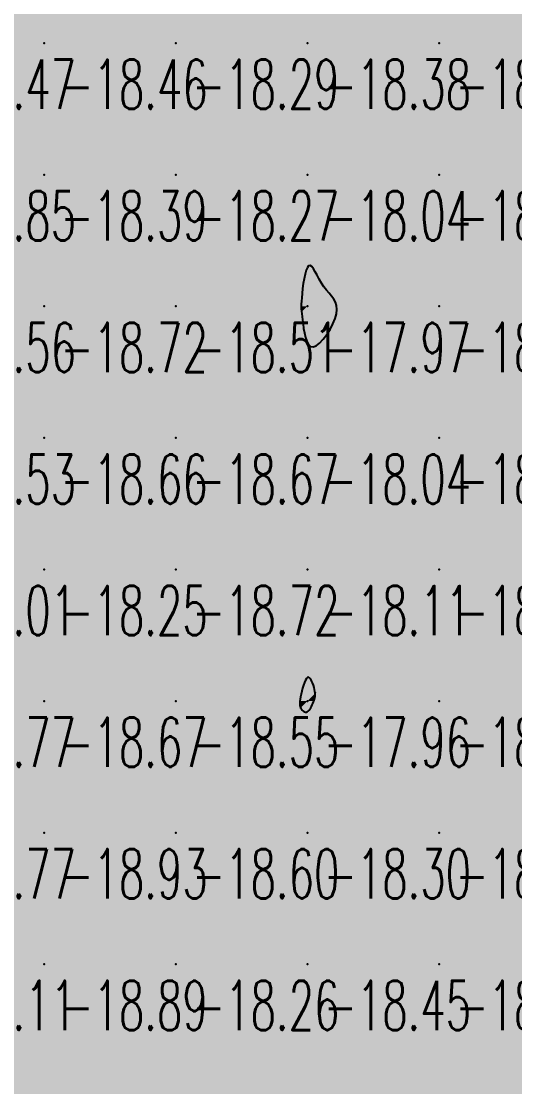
# Model space of a CAD drawing. Header units: millimetres. Extents: x 88261 to 90953, y 390274 to 392322.
# Drawn here: x 89368.5 to 89406, y 391067.9 to 391148.9 of the extents above; entities that cross this region are included whole.
import ezdxf
from ezdxf.enums import TextEntityAlignment as Align

# ---------------------------------------------------------------- set-up
doc = ezdxf.new("R2010")
doc.units = ezdxf.units.MM
doc.header["$LTSCALE"] = 25
for name, color, linetype in [('CN_03_00', 7, 'Continuous'), ('COTEAlt', 7, 'Continuous'), ('TN_COLORIAGE', 7, 'Continuous')]:
    doc.layers.add(name, color=color, linetype=linetype)
doc.styles.add('Simplex 1.0', font='Simplex.shx', dxfattribs={"width": 0.99, "height": 2.5})
doc.styles.get("Standard").update_dxf_attribs({"font": 'times.ttf'})

# ---------------------------------------------------------------- blocks, each defined once
blk = doc.blocks.new('COTE')
at = {"color": 0}
blk.add_point((0, 0), dxfattribs=at)
at = {"layer": 'COTEAlt'}
blk.add_attdef('ALT', text='', height=3.75, dxfattribs=at).set_placement((1.25, -1.25), align=Align.TOP_LEFT)

msp = doc.modelspace()

# ---------------------------------------------------------------- linework, layer by layer
at = {"layer": 'CN_03_00', "elevation": -18, "flags": 128}
for points in [[(89392.498, 391127.004), (89392.466, 391127.291), (89392.379, 391127.546), (89392.249, 391127.78), (89392.086, 391128.004), (89391.901, 391128.228), (89391.706, 391128.463), (89391.512, 391128.72), (89391.328, 391129.004), (89391.156, 391129.302), (89390.995, 391129.594), (89390.845, 391129.863), (89390.706, 391130.088), (89390.577, 391130.252), (89390.457, 391130.336), (89390.348, 391130.321), (89390.248, 391130.195), (89390.157, 391129.973), (89390.076, 391129.679), (89390.005, 391129.333), (89389.943, 391128.96), (89389.892, 391128.58), (89389.85, 391128.217), (89389.819, 391127.893), (89389.798, 391127.624), (89389.787, 391127.402), (89389.785, 391127.211), (89389.791, 391127.037), (89389.804, 391126.864), (89389.824, 391126.679), (89389.85, 391126.465), (89389.882, 391126.209), (89389.919, 391125.902), (89389.964, 391125.562), (89390.024, 391125.211), (89390.102, 391124.876), (89390.202, 391124.578), (89390.33, 391124.344), (89390.49, 391124.196), (89390.686, 391124.158), (89390.92, 391124.248), (89391.18, 391124.448), (89391.451, 391124.737), (89391.72, 391125.09), (89391.97, 391125.483), (89392.187, 391125.895), (89392.356, 391126.3), (89392.463, 391126.676), (89392.498, 391127.004)], [(89390.757, 391097.282), (89390.79, 391097.386), (89390.815, 391097.491), (89390.832, 391097.598), (89390.839, 391097.711), (89390.835, 391097.834), (89390.821, 391097.968), (89390.794, 391098.118), (89390.754, 391098.284), (89390.704, 391098.457), (89390.643, 391098.626), (89390.575, 391098.782), (89390.501, 391098.912), (89390.422, 391099.006), (89390.341, 391099.053), (89390.259, 391099.043), (89390.178, 391098.968), (89390.1, 391098.837), (89390.024, 391098.662), (89389.953, 391098.456), (89389.888, 391098.231), (89389.83, 391097.999), (89389.78, 391097.774), (89389.739, 391097.566), (89389.709, 391097.387), (89389.688, 391097.234), (89389.678, 391097.105), (89389.677, 391096.996), (89389.685, 391096.902), (89389.703, 391096.82), (89389.729, 391096.747), (89389.764, 391096.679), (89389.806, 391096.613), (89389.856, 391096.551), (89389.912, 391096.496), (89389.973, 391096.451), (89390.037, 391096.418), (89390.104, 391096.402), (89390.173, 391096.404), (89390.242, 391096.428), (89390.311, 391096.476), (89390.378, 391096.544), (89390.443, 391096.629), (89390.506, 391096.727), (89390.566, 391096.835), (89390.621, 391096.948), (89390.672, 391097.062), (89390.718, 391097.175), (89390.757, 391097.282)]]:
    msp.add_lwpolyline(points, close=True, dxfattribs=at)
at = {"layer": 'TN_COLORIAGE', "color": 203}
for points in [[(89360.249, 391147.239, -18.242), (89370.249, 391147.239, -18.242), (89370.249, 391157.239, -18.242)], [(89360.249, 391157.239, -18.242), (89360.249, 391147.239, -18.242), (89370.249, 391157.239, -18.242)], [(89370.249, 391147.239, -18.361), (89380.249, 391147.239, -18.361), (89380.249, 391157.239, -18.361)], [(89370.249, 391157.239, -18.361), (89370.249, 391147.239, -18.361), (89380.249, 391157.239, -18.361)], [(89380.249, 391147.239, -18.833), (89390.249, 391147.239, -18.833), (89390.249, 391157.239, -18.833)], [(89380.249, 391157.239, -18.833), (89380.249, 391147.239, -18.833), (89390.249, 391157.239, -18.833)], [(89390.249, 391157.239, -18), (89396.813, 391157.239, -18), (89390.249, 391147.239, -18), (89394.92, 391151.91, -18)], [(89400.249, 391147.239, -18.349), (89410.249, 391147.239, -18.349), (89410.249, 391157.239, -18.349)], [(89410.249, 391157.239, -18), (89405.802, 391157.239, -18), (89400.249, 391147.239, -18), (89400.249, 391150.553, -18)], [(89390.249, 391147.239, -18), (89394.92, 391151.91, -18), (89400.249, 391147.239, -18), (89400.249, 391150.553, -18)], [(89360.249, 391137.239, -18.457), (89370.249, 391137.239, -18.457), (89370.249, 391147.239, -18.457)], [(89360.249, 391147.239, -18.457), (89360.249, 391137.239, -18.457), (89370.249, 391147.239, -18.457)], [(89370.249, 391137.239, -18.295), (89380.249, 391137.239, -18.295), (89380.249, 391147.239, -18.295)], [(89370.249, 391147.239, -18.295), (89370.249, 391137.239, -18.295), (89380.249, 391147.239, -18.295)], [(89380.249, 391137.239, -18.382), (89390.249, 391137.239, -18.382), (89390.249, 391147.239, -18.382)], [(89380.249, 391147.239, -18.382), (89380.249, 391137.239, -18.382), (89390.249, 391147.239, -18.382)], [(89390.249, 391137.239, -18.216), (89400.249, 391137.239, -18.216), (89400.249, 391147.239, -18.216)], [(89390.249, 391147.239, -18.216), (89390.249, 391137.239, -18.216), (89400.249, 391147.239, -18.216)], [(89400.249, 391137.239, -18.277), (89410.249, 391137.239, -18.277), (89410.249, 391147.239, -18.277)], [(89400.249, 391147.239, -18.277), (89400.249, 391137.239, -18.277), (89410.249, 391147.239, -18.277)], [(89360.249, 391127.239, -18.387), (89370.249, 391127.239, -18.387), (89370.249, 391137.239, -18.387)], [(89360.249, 391137.239, -18.387), (89360.249, 391127.239, -18.387), (89370.249, 391137.239, -18.387)], [(89370.249, 391127.239, -18.27), (89380.249, 391127.239, -18.27), (89380.249, 391137.239, -18.27)], [(89370.249, 391137.239, -18.27), (89370.249, 391127.239, -18.27), (89380.249, 391137.239, -18.27)], [(89380.249, 391127.239, -18), (89389.708, 391127.239, -18), (89390.249, 391137.239, -18), (89390.249, 391131.578, -18)], [(89380.249, 391137.239, -18.038), (89380.249, 391127.239, -18.038), (89390.249, 391137.239, -18.038)], [(89400.249, 391137.239, -18), (89391.385, 391128.375, -18), (89390.249, 391137.239, -18), (89390.249, 391131.578, -18)], [(89400.249, 391137.239, -18), (89391.385, 391128.375, -18), (89400.249, 391127.239, -18), (89393.287, 391127.239, -18)], [(89400.249, 391127.239, -18.157), (89410.249, 391127.239, -18.157), (89410.249, 391137.239, -18.157)], [(89400.249, 391137.239, -18.157), (89400.249, 391127.239, -18.157), (89410.249, 391137.239, -18.157)], [(89360.249, 391117.239, -18.715), (89370.249, 391117.239, -18.715), (89370.249, 391127.239, -18.715)], [(89360.249, 391127.239, -18.715), (89360.249, 391117.239, -18.715), (89370.249, 391127.239, -18.715)], [(89370.249, 391117.239, -18.509), (89380.249, 391117.239, -18.509), (89380.249, 391127.239, -18.509)], [(89370.249, 391127.239, -18.509), (89370.249, 391117.239, -18.509), (89380.249, 391127.239, -18.509)], [(89380.249, 391117.239, -18), (89389.833, 391126.824, -18), (89380.249, 391127.239, -18), (89389.708, 391127.239, -18)], [(89380.249, 391117.239, -18), (89389.833, 391126.824, -18), (89390.249, 391117.239, -18), (89390.249, 391122.722, -18)], [(89390.249, 391117.239, -18.067), (89400.249, 391117.239, -18.067), (89400.249, 391127.239, -18.067)], [(89400.249, 391127.239, -18), (89393.287, 391127.239, -18), (89390.249, 391117.239, -18), (89390.249, 391122.722, -18)], [(89410.249, 391127.239, -18), (89410.249, 391119.908, -18), (89400.249, 391117.239, -18), (89407.061, 391117.239, -18)], [(89400.249, 391127.239, -18.379), (89400.249, 391117.239, -18.379), (89410.249, 391127.239, -18.379)], [(89360.655, 391107.646, -18.533), (89360.249, 391107.541, -18.533), (89370.249, 391117.239, -18.533), (89360.249, 391117.239, -18.533)], [(89360.655, 391107.646, -18.253), (89360.439, 391107.239, -18.253), (89370.249, 391117.239, -18.253), (89370.249, 391107.239, -18.253)], [(89370.249, 391107.239, -18.671), (89380.249, 391107.239, -18.671), (89380.249, 391117.239, -18.671)], [(89370.249, 391117.239, -18.671), (89370.249, 391107.239, -18.671), (89380.249, 391117.239, -18.671)], [(89380.249, 391107.239, -18.035), (89390.249, 391107.239, -18.035), (89390.249, 391117.239, -18.035)], [(89380.249, 391117.239, -18.035), (89380.249, 391107.239, -18.035), (89390.249, 391117.239, -18.035)], [(89390.249, 391107.239, -18.295), (89400.249, 391107.239, -18.295), (89400.249, 391117.239, -18.295)], [(89390.249, 391117.239, -18.295), (89390.249, 391107.239, -18.295), (89400.249, 391117.239, -18.295)], [(89400.249, 391107.239, -18), (89408.065, 391115.055, -18), (89400.249, 391117.239, -18), (89407.061, 391117.239, -18)], [(89408.065, 391115.055, -18.494), (89409.47, 391107.239, -18.494), (89400.249, 391107.239, -18.494)], [(89360.249, 391097.239, -18.253), (89370.249, 391097.239, -18.253), (89370.249, 391107.239, -18.253)], [(89360.249, 391106.637, -18.253), (89360.439, 391107.239, -18.253), (89360.249, 391097.239, -18.253), (89370.249, 391107.239, -18.253)], [(89370.249, 391097.239, -18.716), (89380.249, 391097.239, -18.716), (89380.249, 391107.239, -18.716)], [(89370.249, 391107.239, -18.716), (89370.249, 391097.239, -18.716), (89380.249, 391107.239, -18.716)], [(89380.249, 391097.239, -18), (89389.628, 391097.239, -18), (89390.249, 391107.239, -18), (89390.249, 391099.773, -18)], [(89380.249, 391107.239, -18.107), (89380.249, 391097.239, -18.107), (89390.249, 391107.239, -18.107)], [(89400.249, 391107.239, -18), (89390.933, 391097.924, -18), (89390.249, 391107.239, -18), (89390.249, 391099.773, -18)], [(89400.249, 391097.239, -18), (89390.781, 391097.239, -18), (89400.249, 391107.239, -18), (89390.933, 391097.924, -18)], [(89400.249, 391097.239, -18), (89409.642, 391106.632, -18), (89400.249, 391107.239, -18), (89409.47, 391107.239, -18)], [(89400.249, 391097.239, -18), (89409.642, 391106.632, -18), (89410.249, 391097.239, -18), (89410.249, 391103.291, -18)], [(89360.249, 391087.239, -18.67), (89370.249, 391087.239, -18.67), (89370.249, 391097.239, -18.67)], [(89360.249, 391097.239, -18.67), (89360.249, 391087.239, -18.67), (89370.249, 391097.239, -18.67)], [(89370.249, 391087.239, -18.548), (89380.249, 391087.239, -18.548), (89380.249, 391097.239, -18.548)], [(89370.249, 391097.239, -18.548), (89370.249, 391087.239, -18.548), (89380.249, 391097.239, -18.548)], [(89380.249, 391087.239, -18), (89389.676, 391096.667, -18), (89380.249, 391097.239, -18), (89389.628, 391097.239, -18)], [(89380.249, 391087.239, -18), (89389.676, 391096.667, -18), (89390.249, 391087.239, -18), (89390.249, 391096.166, -18)], [(89390.249, 391087.239, -18.645), (89400.249, 391087.239, -18.645), (89400.249, 391097.239, -18.645)], [(89400.249, 391097.239, -18), (89390.781, 391097.239, -18), (89390.249, 391087.239, -18), (89390.249, 391096.166, -18)], [(89400.249, 391087.239, -18.064), (89410.249, 391087.239, -18.064), (89410.249, 391097.239, -18.064)], [(89400.249, 391097.239, -18.064), (89400.249, 391087.239, -18.064), (89410.249, 391097.239, -18.064)], [(89366.446, 391083.437, -18.772), (89360.249, 391080.506, -18.772), (89370.249, 391087.239, -18.772), (89360.249, 391087.239, -18.772)], [(89366.446, 391083.437, -18.888), (89365.208, 391077.239, -18.888), (89370.249, 391087.239, -18.888), (89370.249, 391077.239, -18.888)], [(89370.249, 391077.239, -18.598), (89380.249, 391077.239, -18.598), (89380.249, 391087.239, -18.598)], [(89370.249, 391087.239, -18.598), (89370.249, 391077.239, -18.598), (89380.249, 391087.239, -18.598)], [(89380.249, 391077.239, -18.302), (89390.249, 391077.239, -18.302), (89390.249, 391087.239, -18.302)], [(89380.249, 391087.239, -18.302), (89380.249, 391077.239, -18.302), (89390.249, 391087.239, -18.302)], [(89390.249, 391077.239, -18.425), (89400.249, 391077.239, -18.425), (89400.249, 391087.239, -18.425)], [(89390.249, 391087.239, -18.425), (89390.249, 391077.239, -18.425), (89400.249, 391087.239, -18.425)], [(89400.249, 391077.239, -18.53), (89410.249, 391077.239, -18.53), (89410.249, 391087.239, -18.53)], [(89400.249, 391087.239, -18.53), (89400.249, 391077.239, -18.53), (89410.249, 391087.239, -18.53)], [(89360.249, 391067.239, -18.888), (89370.249, 391067.239, -18.888), (89370.249, 391077.239, -18.888)], [(89360.249, 391071.174, -18.888), (89365.208, 391077.239, -18.888), (89360.249, 391067.239, -18.888), (89370.249, 391077.239, -18.888)], [(89370.249, 391067.239, -18.257), (89380.249, 391067.239, -18.257), (89380.249, 391077.239, -18.257)], [(89370.249, 391077.239, -18.257), (89370.249, 391067.239, -18.257), (89380.249, 391077.239, -18.257)], [(89380.249, 391067.239, -18.451), (89390.249, 391067.239, -18.451), (89390.249, 391077.239, -18.451)], [(89380.249, 391077.239, -18.451), (89380.249, 391067.239, -18.451), (89390.249, 391077.239, -18.451)], [(89390.249, 391067.239, -18.214), (89400.249, 391067.239, -18.214), (89400.249, 391077.239, -18.214)], [(89390.249, 391077.239, -18.214), (89390.249, 391067.239, -18.214), (89400.249, 391077.239, -18.214)], [(89400.249, 391067.239, -18.397), (89410.249, 391067.239, -18.397), (89410.249, 391077.239, -18.397)], [(89400.249, 391077.239, -18.397), (89400.249, 391067.239, -18.397), (89410.249, 391077.239, -18.397)]]:
    msp.add_solid(points, dxfattribs=at)
at = {"layer": 'TN_COLORIAGE', "color": 193}
for points in [[(89390.249, 391131.578, -17.971), (89389.708, 391127.239, -17.971), (89390.249, 391127.239, -17.971)], [(89390.249, 391131.578, -17.971), (89391.385, 391128.375, -17.971), (89390.249, 391127.239, -17.971)], [(89393.287, 391127.239, -17.971), (89391.385, 391128.375, -17.971), (89390.249, 391127.239, -17.971)], [(89389.708, 391127.239, -17.971), (89389.833, 391126.824, -17.971), (89390.249, 391127.239, -17.971)], [(89390.249, 391122.722, -17.971), (89389.833, 391126.824, -17.971), (89390.249, 391127.239, -17.971)], [(89390.249, 391122.722, -17.971), (89393.287, 391127.239, -17.971), (89390.249, 391127.239, -17.971)], [(89390.249, 391099.773, -17.964), (89389.628, 391097.239, -17.964), (89390.249, 391097.239, -17.964)], [(89390.249, 391099.773, -17.964), (89390.933, 391097.924, -17.964), (89390.249, 391097.239, -17.964)], [(89390.933, 391097.924, -17.964), (89390.781, 391097.239, -17.964), (89390.249, 391097.239, -17.964)], [(89389.628, 391097.239, -17.964), (89389.676, 391096.667, -17.964), (89390.249, 391097.239, -17.964)], [(89390.249, 391096.166, -17.964), (89389.676, 391096.667, -17.964), (89390.249, 391097.239, -17.964)], [(89390.249, 391096.166, -17.964), (89390.781, 391097.239, -17.964), (89390.249, 391097.239, -17.964)]]:
    msp.add_solid(points, dxfattribs=at)

# ---------------------------------------------------------------- block references
at = {"layer": 'COTEAlt'}
ref = msp.add_blockref('COTE', (89360.249, 391147.239), dxfattribs=at)
ref.add_attrib('ALT', '-18.47', dxfattribs={"height": 3.75, "style": 'Simplex 1.0', "width": 0.6}).set_placement((89361.499, 391145.989), align=Align.TOP_LEFT)
ref = msp.add_blockref('COTE', (89370.249, 391147.239), dxfattribs=at)
ref.add_attrib('ALT', '-18.46', dxfattribs={"height": 3.75, "style": 'Simplex 1.0', "width": 0.6}).set_placement((89371.499, 391145.989), align=Align.TOP_LEFT)
ref = msp.add_blockref('COTE', (89380.249, 391147.239), dxfattribs=at)
ref.add_attrib('ALT', '-18.29', dxfattribs={"height": 3.75, "style": 'Simplex 1.0', "width": 0.6}).set_placement((89381.499, 391145.989), align=Align.TOP_LEFT)
ref = msp.add_blockref('COTE', (89390.249, 391147.239), dxfattribs=at)
ref.add_attrib('ALT', '-18.38', dxfattribs={"height": 3.75, "style": 'Simplex 1.0', "width": 0.6}).set_placement((89391.499, 391145.989), align=Align.TOP_LEFT)
ref = msp.add_blockref('COTE', (89400.249, 391147.239), dxfattribs=at)
ref.add_attrib('ALT', '-18.22', dxfattribs={"height": 3.75, "style": 'Simplex 1.0', "width": 0.6}).set_placement((89401.499, 391145.989), align=Align.TOP_LEFT)
ref = msp.add_blockref('COTE', (89360.249, 391137.239), dxfattribs=at)
ref.add_attrib('ALT', '-18.85', dxfattribs={"height": 3.75, "style": 'Simplex 1.0', "width": 0.6}).set_placement((89361.499, 391135.989), align=Align.TOP_LEFT)
ref = msp.add_blockref('COTE', (89370.249, 391137.239), dxfattribs=at)
ref.add_attrib('ALT', '-18.39', dxfattribs={"height": 3.75, "style": 'Simplex 1.0', "width": 0.6}).set_placement((89371.499, 391135.989), align=Align.TOP_LEFT)
ref = msp.add_blockref('COTE', (89380.249, 391137.239), dxfattribs=at)
ref.add_attrib('ALT', '-18.27', dxfattribs={"height": 3.75, "style": 'Simplex 1.0', "width": 0.6}).set_placement((89381.499, 391135.989), align=Align.TOP_LEFT)
ref = msp.add_blockref('COTE', (89390.249, 391137.239), dxfattribs=at)
ref.add_attrib('ALT', '-18.04', dxfattribs={"height": 3.75, "style": 'Simplex 1.0', "width": 0.6}).set_placement((89391.499, 391135.989), align=Align.TOP_LEFT)
ref = msp.add_blockref('COTE', (89400.249, 391137.239), dxfattribs=at)
ref.add_attrib('ALT', '-18.23', dxfattribs={"height": 3.75, "style": 'Simplex 1.0', "width": 0.6}).set_placement((89401.499, 391135.989), align=Align.TOP_LEFT)
ref = msp.add_blockref('COTE', (89360.249, 391127.239), dxfattribs=at)
ref.add_attrib('ALT', '-18.56', dxfattribs={"height": 3.75, "style": 'Simplex 1.0', "width": 0.6}).set_placement((89361.499, 391125.989), align=Align.TOP_LEFT)
ref = msp.add_blockref('COTE', (89370.249, 391127.239), dxfattribs=at)
ref.add_attrib('ALT', '-18.72', dxfattribs={"height": 3.75, "style": 'Simplex 1.0', "width": 0.6}).set_placement((89371.499, 391125.989), align=Align.TOP_LEFT)
ref = msp.add_blockref('COTE', (89380.249, 391127.239), dxfattribs=at)
ref.add_attrib('ALT', '-18.51', dxfattribs={"height": 3.75, "style": 'Simplex 1.0', "width": 0.6}).set_placement((89381.499, 391125.989), align=Align.TOP_LEFT)
ref = msp.add_blockref('COTE', (89390.249, 391127.239), dxfattribs=at)
ref.add_attrib('ALT', '-17.97', dxfattribs={"height": 3.75, "style": 'Simplex 1.0', "width": 0.6}).set_placement((89391.499, 391125.989), align=Align.TOP_LEFT)
ref = msp.add_blockref('COTE', (89400.249, 391127.239), dxfattribs=at)
ref.add_attrib('ALT', '-18.07', dxfattribs={"height": 3.75, "style": 'Simplex 1.0', "width": 0.6}).set_placement((89401.499, 391125.989), align=Align.TOP_LEFT)
ref = msp.add_blockref('COTE', (89360.249, 391117.239), dxfattribs=at)
ref.add_attrib('ALT', '-18.53', dxfattribs={"height": 3.75, "style": 'Simplex 1.0', "width": 0.6}).set_placement((89361.499, 391115.989), align=Align.TOP_LEFT)
ref = msp.add_blockref('COTE', (89370.249, 391117.239), dxfattribs=at)
ref.add_attrib('ALT', '-18.66', dxfattribs={"height": 3.75, "style": 'Simplex 1.0', "width": 0.6}).set_placement((89371.499, 391115.989), align=Align.TOP_LEFT)
ref = msp.add_blockref('COTE', (89380.249, 391117.239), dxfattribs=at)
ref.add_attrib('ALT', '-18.67', dxfattribs={"height": 3.75, "style": 'Simplex 1.0', "width": 0.6}).set_placement((89381.499, 391115.989), align=Align.TOP_LEFT)
ref = msp.add_blockref('COTE', (89390.249, 391117.239), dxfattribs=at)
ref.add_attrib('ALT', '-18.04', dxfattribs={"height": 3.75, "style": 'Simplex 1.0', "width": 0.6}).set_placement((89391.499, 391115.989), align=Align.TOP_LEFT)
ref = msp.add_blockref('COTE', (89400.249, 391117.239), dxfattribs=at)
ref.add_attrib('ALT', '-18.29', dxfattribs={"height": 3.75, "style": 'Simplex 1.0', "width": 0.6}).set_placement((89401.499, 391115.989), align=Align.TOP_LEFT)
ref = msp.add_blockref('COTE', (89360.249, 391107.239), dxfattribs=at)
ref.add_attrib('ALT', '-19.01', dxfattribs={"height": 3.75, "style": 'Simplex 1.0', "width": 0.6}).set_placement((89361.499, 391105.989), align=Align.TOP_LEFT)
ref = msp.add_blockref('COTE', (89370.249, 391107.239), dxfattribs=at)
ref.add_attrib('ALT', '-18.25', dxfattribs={"height": 3.75, "style": 'Simplex 1.0', "width": 0.6}).set_placement((89371.499, 391105.989), align=Align.TOP_LEFT)
ref = msp.add_blockref('COTE', (89380.249, 391107.239), dxfattribs=at)
ref.add_attrib('ALT', '-18.72', dxfattribs={"height": 3.75, "style": 'Simplex 1.0', "width": 0.6}).set_placement((89381.499, 391105.989), align=Align.TOP_LEFT)
ref = msp.add_blockref('COTE', (89390.249, 391107.239), dxfattribs=at)
ref.add_attrib('ALT', '-18.11', dxfattribs={"height": 3.75, "style": 'Simplex 1.0', "width": 0.6}).set_placement((89391.499, 391105.989), align=Align.TOP_LEFT)
ref = msp.add_blockref('COTE', (89400.249, 391107.239), dxfattribs=at)
ref.add_attrib('ALT', '-18.49', dxfattribs={"height": 3.75, "style": 'Simplex 1.0', "width": 0.6}).set_placement((89401.499, 391105.989), align=Align.TOP_LEFT)
ref = msp.add_blockref('COTE', (89360.249, 391097.239), dxfattribs=at)
ref.add_attrib('ALT', '-18.77', dxfattribs={"height": 3.75, "style": 'Simplex 1.0', "width": 0.6}).set_placement((89361.499, 391095.989), align=Align.TOP_LEFT)
ref = msp.add_blockref('COTE', (89370.249, 391097.239), dxfattribs=at)
ref.add_attrib('ALT', '-18.67', dxfattribs={"height": 3.75, "style": 'Simplex 1.0', "width": 0.6}).set_placement((89371.499, 391095.989), align=Align.TOP_LEFT)
ref = msp.add_blockref('COTE', (89380.249, 391097.239), dxfattribs=at)
ref.add_attrib('ALT', '-18.55', dxfattribs={"height": 3.75, "style": 'Simplex 1.0', "width": 0.6}).set_placement((89381.499, 391095.989), align=Align.TOP_LEFT)
ref = msp.add_blockref('COTE', (89390.249, 391097.239), dxfattribs=at)
ref.add_attrib('ALT', '-17.96', dxfattribs={"height": 3.75, "style": 'Simplex 1.0', "width": 0.6}).set_placement((89391.499, 391095.989), align=Align.TOP_LEFT)
ref = msp.add_blockref('COTE', (89400.249, 391097.239), dxfattribs=at)
ref.add_attrib('ALT', '-18.65', dxfattribs={"height": 3.75, "style": 'Simplex 1.0', "width": 0.6}).set_placement((89401.499, 391095.989), align=Align.TOP_LEFT)
ref = msp.add_blockref('COTE', (89360.249, 391087.239), dxfattribs=at)
ref.add_attrib('ALT', '-18.77', dxfattribs={"height": 3.75, "style": 'Simplex 1.0', "width": 0.6}).set_placement((89361.499, 391085.989), align=Align.TOP_LEFT)
ref = msp.add_blockref('COTE', (89370.249, 391087.239), dxfattribs=at)
ref.add_attrib('ALT', '-18.93', dxfattribs={"height": 3.75, "style": 'Simplex 1.0', "width": 0.6}).set_placement((89371.499, 391085.989), align=Align.TOP_LEFT)
ref = msp.add_blockref('COTE', (89380.249, 391087.239), dxfattribs=at)
ref.add_attrib('ALT', '-18.60', dxfattribs={"height": 3.75, "style": 'Simplex 1.0', "width": 0.6}).set_placement((89381.499, 391085.989), align=Align.TOP_LEFT)
ref = msp.add_blockref('COTE', (89390.249, 391087.239), dxfattribs=at)
ref.add_attrib('ALT', '-18.30', dxfattribs={"height": 3.75, "style": 'Simplex 1.0', "width": 0.6}).set_placement((89391.499, 391085.989), align=Align.TOP_LEFT)
ref = msp.add_blockref('COTE', (89400.249, 391087.239), dxfattribs=at)
ref.add_attrib('ALT', '-18.43', dxfattribs={"height": 3.75, "style": 'Simplex 1.0', "width": 0.6}).set_placement((89401.499, 391085.989), align=Align.TOP_LEFT)
ref = msp.add_blockref('COTE', (89360.249, 391077.239), dxfattribs=at)
ref.add_attrib('ALT', '-19.11', dxfattribs={"height": 3.75, "style": 'Simplex 1.0', "width": 0.6}).set_placement((89361.499, 391075.989), align=Align.TOP_LEFT)
ref = msp.add_blockref('COTE', (89370.249, 391077.239), dxfattribs=at)
ref.add_attrib('ALT', '-18.89', dxfattribs={"height": 3.75, "style": 'Simplex 1.0', "width": 0.6}).set_placement((89371.499, 391075.989), align=Align.TOP_LEFT)
ref = msp.add_blockref('COTE', (89380.249, 391077.239), dxfattribs=at)
ref.add_attrib('ALT', '-18.26', dxfattribs={"height": 3.75, "style": 'Simplex 1.0', "width": 0.6}).set_placement((89381.499, 391075.989), align=Align.TOP_LEFT)
ref = msp.add_blockref('COTE', (89390.249, 391077.239), dxfattribs=at)
ref.add_attrib('ALT', '-18.45', dxfattribs={"height": 3.75, "style": 'Simplex 1.0', "width": 0.6}).set_placement((89391.499, 391075.989), align=Align.TOP_LEFT)
ref = msp.add_blockref('COTE', (89400.249, 391077.239), dxfattribs=at)
ref.add_attrib('ALT', '-18.21', dxfattribs={"height": 3.75, "style": 'Simplex 1.0', "width": 0.6}).set_placement((89401.499, 391075.989), align=Align.TOP_LEFT)

doc.saveas('drawing.dxf')
